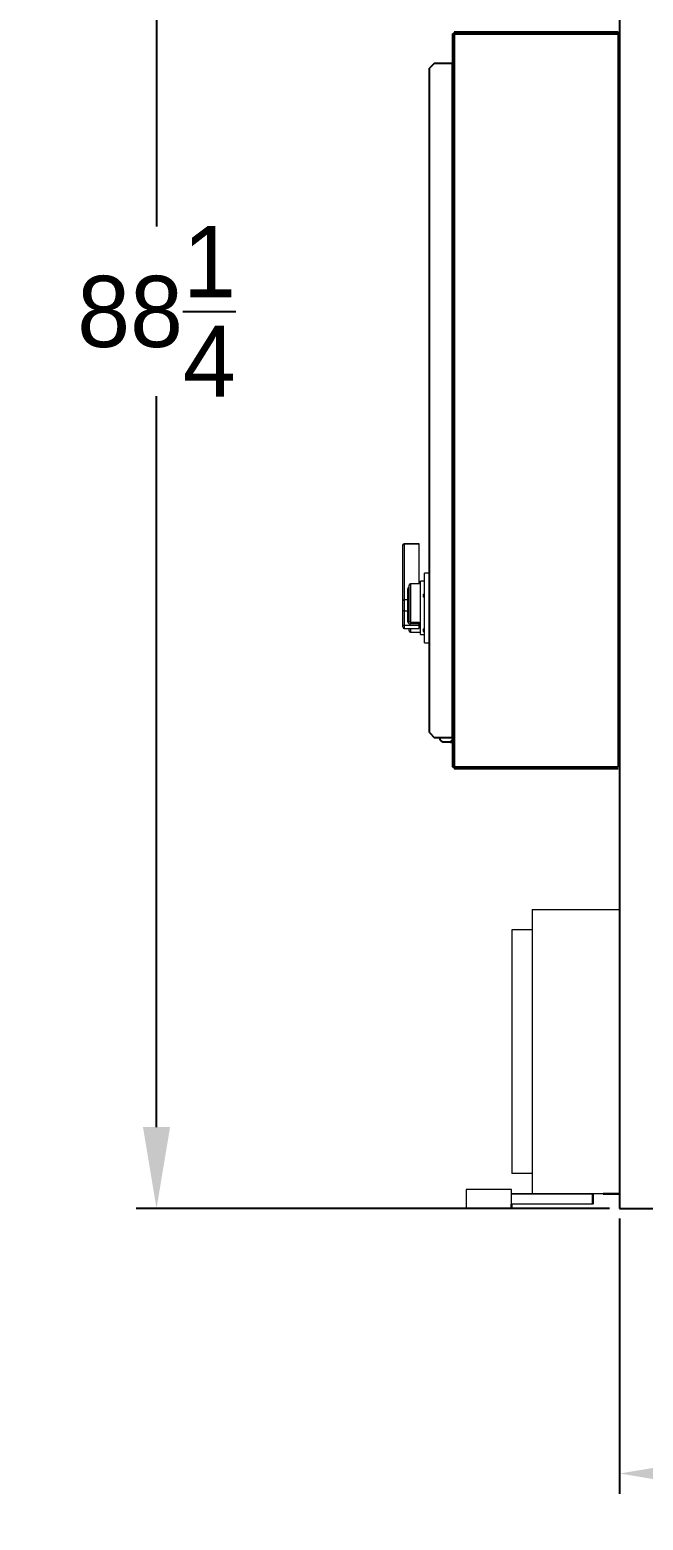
# Model space of a CAD drawing. Header units: inches. Extents: x 3128 to 3569, y 1222 to 1501.
# Drawn here: x 3382.7 to 3412.9, y 1383.5 to 1456.8 of the extents above; entities that cross this region are included whole.
import ezdxf

# ---------------------------------------------------------------- set-up
doc = ezdxf.new("R2010")
doc.units = ezdxf.units.IN
doc.header["$MEASUREMENT"] = 0
doc.header["$PDSIZE"] = -1
for name, color, linetype in [('External Disconnect 1 H1', 7, 'Continuous'), ('Internal Disconnect 1 H1', 7, 'Continuous'), ('WEPC', 7, 'Continuous')]:
    doc.layers.add(name, color=color, linetype=linetype)
doc.dimstyles.new('General Dimension', dxfattribs={"dimtxt": 3.5, "dimasz": 4, "dimexe": 1, "dimexo": 0.5, "dimgap": 0.09, "dimtad": 0, "dimtih": 1, "dimtoh": 1, "dimdec": 3, "dimzin": 0, "dimdsep": 46, "dimlunit": 5, "dimtxsty": 'Standard', "dimcen": 0.09, "dimadec": 0, "dimazin": 0, "dimtfac": 1, "dimtdec": 3, "dimtofl": 0, "dimtmove": 0, "dimatfit": 3, "dimfxl": 1, "dimtolj": 1, "dimtzin": 0, "dimarcsym": 0})

# ---------------------------------------------------------------- blocks, each defined once
blk = doc.blocks.new('*D39')
at = {"color": 0, "linetype": 'Continuous', "lineweight": -2}
for p, q in [((3411.203, 1487.081), (3387.912, 1487.081)), ((3388.912, 1483.081), (3388.912, 1447.129)), ((3388.912, 1402.831), (3388.912, 1438.783)), ((3411.203, 1398.831), (3387.912, 1398.831))]:
    blk.add_line(p, q, dxfattribs=at)
at = {"color": 0, "linetype": 'Continuous'}
for points in [[(3388.245, 1483.081), (3389.578, 1483.081), (3388.912, 1487.081)], [(3388.245, 1402.831), (3389.578, 1402.831), (3388.912, 1398.831)]]:
    blk.add_solid(points, dxfattribs=at)
at = {"layer": 'Defpoints', "color": 0, "linetype": 'Continuous'}
for p in [(3411.703, 1487.081), (3388.912, 1398.831), (3411.703, 1398.831)]:
    blk.add_point(p, dxfattribs=at)
at = {"color": 0, "linetype": 'Continuous', "insert": (3388.912, 1442.956), "char_height": 3.5, "attachment_point": 5}
blk.add_mtext('\\A1;88{\\H1x;\\S1/4;}', dxfattribs=at)
blk = doc.blocks.new('*D40')
at = {"color": 0, "linetype": 'Continuous', "lineweight": -2}
for p, q in [((3411.703, 1398.331), (3411.703, 1384.793)), ((3523.706, 1398.331), (3523.706, 1384.793)), ((3415.703, 1385.793), (3464.115, 1385.793)), ((3519.706, 1385.793), (3471.295, 1385.793))]:
    blk.add_line(p, q, dxfattribs=at)
at = {"color": 0, "linetype": 'Continuous'}
for points in [[(3415.703, 1386.46), (3415.703, 1385.127), (3411.703, 1385.793)], [(3519.706, 1386.46), (3519.706, 1385.127), (3523.706, 1385.793)]]:
    blk.add_solid(points, dxfattribs=at)
at = {"layer": 'Defpoints', "color": 0, "linetype": 'Continuous'}
for p in [(3411.703, 1398.831), (3523.706, 1398.831), (3523.706, 1385.793)]:
    blk.add_point(p, dxfattribs=at)
at = {"color": 0, "linetype": 'Continuous', "insert": (3467.705, 1385.793), "char_height": 3.5, "attachment_point": 5}
blk.add_mtext('\\A1;112', dxfattribs=at)

msp = doc.modelspace()

# ---------------------------------------------------------------- linework, layer by layer
at = {"color": 0, "linetype": 'Continuous'}
for p, q in [((3411.7025, 1487.0811), (3411.7025, 1398.8311)), ((3411.7025, 1487.0811), (3411.7025, 1398.8311)), ((3411.7025, 1398.8311), (3523.7065, 1398.8311)), ((3411.7025, 1398.8311), (3523.7065, 1398.8311))]:
    msp.add_line(p, q, dxfattribs=at)
at = {"layer": 'External Disconnect 1 H1', "color": 0, "linetype": 'Continuous', "lineweight": 15}
for p, q in [((3407.39, 1413.5439), (3407.39, 1399.5439)), ((3407.39, 1413.5439), (3411.7025, 1413.5439)), ((3407.39, 1413.5439), (3407.39, 1399.5439)), ((3407.39, 1413.5439), (3411.7025, 1413.5439)), ((3407.39, 1413.5439), (3407.39, 1399.5439)), ((3407.39, 1413.5439), (3411.7025, 1413.5439)), ((3407.39, 1413.5439), (3407.39, 1399.5439)), ((3407.39, 1413.5439), (3411.7025, 1413.5439)), ((3411.7025, 1413.5439), (3411.7025, 1399.5439)), ((3411.7025, 1413.5439), (3411.7025, 1399.5439)), ((3406.39, 1412.5439), (3406.39, 1400.5439)), ((3407.39, 1412.5439), (3406.39, 1412.5439)), ((3406.39, 1412.5439), (3406.39, 1400.5439)), ((3407.39, 1412.5439), (3406.39, 1412.5439)), ((3406.39, 1412.5439), (3406.39, 1400.5439)), ((3407.39, 1412.5439), (3406.39, 1412.5439)), ((3406.39, 1412.5439), (3406.39, 1400.5439)), ((3407.39, 1412.5439), (3406.39, 1412.5439)), ((3407.39, 1400.5439), (3406.39, 1400.5439)), ((3407.39, 1400.5439), (3406.39, 1400.5439)), ((3407.39, 1400.5439), (3406.39, 1400.5439)), ((3407.39, 1400.5439), (3406.39, 1400.5439)), ((3404.1423, 1399.7568), (3404.1423, 1398.8311)), ((3406.3794, 1399.7568), (3404.1423, 1399.7568)), ((3404.1423, 1399.7568), (3404.1423, 1398.8311)), ((3406.3794, 1399.7568), (3404.1423, 1399.7568)), ((3404.1423, 1399.7568), (3404.1423, 1398.8311)), ((3406.3794, 1399.7568), (3404.1423, 1399.7568)), ((3404.1423, 1399.7568), (3404.1423, 1398.8311)), ((3406.3794, 1399.7568), (3404.1423, 1399.7568)), ((3406.3794, 1399.5439), (3406.3794, 1399.7568)), ((3406.3794, 1399.5439), (3406.3794, 1399.7568)), ((3406.3794, 1399.5439), (3406.3794, 1399.7568)), ((3406.3794, 1399.5439), (3406.3794, 1399.7568)), ((3406.3794, 1398.8311), (3404.1423, 1398.8311)), ((3406.3794, 1398.8311), (3404.1423, 1398.8311)), ((3406.3794, 1398.8311), (3404.1423, 1398.8311)), ((3406.3794, 1398.8311), (3404.1423, 1398.8311)), ((3409.39, 1399.5439), (3406.3794, 1399.5439)), ((3406.3794, 1399.5439), (3410.39, 1399.5439)), ((3406.3794, 1399.0439), (3406.3794, 1399.5439)), ((3409.39, 1399.5439), (3406.3794, 1399.5439)), ((3406.3794, 1399.5439), (3410.39, 1399.5439)), ((3406.3794, 1399.0439), (3406.3794, 1399.5439)), ((3409.39, 1399.5439), (3406.3794, 1399.5439)), ((3406.3794, 1399.5439), (3410.39, 1399.5439)), ((3406.3794, 1399.0439), (3406.3794, 1399.5439)), ((3409.39, 1399.5439), (3406.3794, 1399.5439)), ((3406.3794, 1399.5439), (3410.39, 1399.5439)), ((3406.3794, 1399.0439), (3406.3794, 1399.5439)), ((3410.39, 1399.0439), (3406.3794, 1399.0439)), ((3410.39, 1399.0439), (3406.3794, 1399.0439)), ((3410.39, 1399.0439), (3406.3794, 1399.0439)), ((3410.39, 1399.0439), (3406.3794, 1399.0439)), ((3410.89, 1399.5439), (3407.39, 1399.5439)), ((3410.89, 1399.5439), (3407.39, 1399.5439)), ((3410.89, 1399.5439), (3407.39, 1399.5439)), ((3410.89, 1399.5439), (3407.39, 1399.5439)), ((3410.39, 1399.5439), (3410.39, 1399.0439)), ((3410.39, 1399.5439), (3410.39, 1399.0439)), ((3411.7025, 1399.5439), (3410.89, 1399.5439)), ((3411.7025, 1399.5439), (3410.89, 1399.5439))]:
    msp.add_line(p, q, dxfattribs=at)
at = {"layer": 'External Disconnect 1 H1', "color": 0, "linetype": 'Continuous', "lineweight": 30}
for p, q in [((3406.3794, 1399.0439), (3406.3794, 1398.8311)), ((3406.3794, 1399.0439), (3406.3794, 1398.8311)), ((3406.3794, 1399.0439), (3406.3794, 1398.8311)), ((3406.3794, 1399.0439), (3406.3794, 1398.8311)), ((3410.39, 1399.5439), (3410.39, 1399.0439)), ((3410.39, 1399.5439), (3410.39, 1399.0439)), ((3411.7025, 1399.5439), (3410.89, 1399.5439)), ((3411.7025, 1399.5439), (3410.89, 1399.5439))]:
    msp.add_line(p, q, dxfattribs=at)
at = {"layer": 'Internal Disconnect 1 H1', "color": 0, "linetype": 'Continuous', "lineweight": 15}
for p, q in [((3401.0295, 1431.4609), (3401.0307, 1431.4692)), ((3401.0295, 1431.4609), (3401.0307, 1431.4692)), ((3401.0295, 1428.6893), (3401.0295, 1431.4609)), ((3401.0295, 1428.6893), (3401.0295, 1431.4609)), ((3401.0307, 1431.4692), (3401.0343, 1431.4771)), ((3401.0307, 1431.4692), (3401.0343, 1431.4771)), ((3401.0343, 1431.4771), (3401.04, 1431.4843)), ((3401.0343, 1431.4771), (3401.04, 1431.4843)), ((3401.04, 1431.4843), (3401.0478, 1431.4907)), ((3401.04, 1431.4843), (3401.0478, 1431.4907)), ((3401.0478, 1431.4907), (3401.0573, 1431.496)), ((3401.0478, 1431.4907), (3401.0573, 1431.496)), ((3401.0573, 1431.496), (3401.0681, 1431.4999)), ((3401.0573, 1431.496), (3401.0681, 1431.4999)), ((3401.0681, 1431.4999), (3401.0798, 1431.5023)), ((3401.0681, 1431.4999), (3401.0798, 1431.5023)), ((3401.0798, 1431.5023), (3401.092, 1431.5031)), ((3401.0798, 1431.5023), (3401.092, 1431.5031)), ((3401.8237, 1431.5234), (3401.092, 1431.5234)), ((3401.092, 1431.5234), (3401.092, 1431.5031)), ((3401.8237, 1431.5234), (3401.092, 1431.5234)), ((3401.092, 1431.5234), (3401.092, 1431.5031)), ((3401.842, 1431.5031), (3401.092, 1431.5031)), ((3401.092, 1431.5031), (3401.092, 1428.7757)), ((3401.842, 1431.5031), (3401.092, 1431.5031)), ((3401.092, 1431.5031), (3401.092, 1428.7757)), ((3401.842, 1431.5051), (3401.842, 1431.5031)), ((3401.842, 1431.5051), (3401.842, 1431.5031)), ((3401.842, 1429.5569), (3401.842, 1431.5031)), ((3401.842, 1429.5569), (3401.842, 1431.5031)), ((3402.092, 1429.6819), (3401.9045, 1429.6819)), ((3401.9045, 1427.0569), (3401.9045, 1429.6819)), ((3402.092, 1429.6819), (3401.9045, 1429.6819)), ((3401.9045, 1427.0569), (3401.9045, 1429.6819)), ((3402.3365, 1430.0882), (3402.092, 1430.0882)), ((3402.092, 1426.6507), (3402.092, 1430.0882)), ((3402.3365, 1430.0882), (3402.092, 1430.0882)), ((3402.092, 1426.6507), (3402.092, 1430.0882)), ((3401.2795, 1429.305), (3401.2917, 1429.3058)), ((3401.2795, 1429.305), (3401.2917, 1429.3058)), ((3401.2795, 1428.7757), (3401.2795, 1429.305)), ((3401.2795, 1428.7757), (3401.2795, 1429.305)), ((3401.2917, 1429.3058), (3401.3034, 1429.3082)), ((3401.2917, 1429.3058), (3401.3034, 1429.3082)), ((3401.3034, 1429.3082), (3401.3142, 1429.3121)), ((3401.3034, 1429.3082), (3401.3142, 1429.3121)), ((3401.3142, 1429.3121), (3401.3237, 1429.3173)), ((3401.3142, 1429.3121), (3401.3237, 1429.3173)), ((3401.3237, 1429.3173), (3401.3315, 1429.3237)), ((3401.3237, 1429.3173), (3401.3315, 1429.3237)), ((3401.3315, 1429.3237), (3401.3372, 1429.331)), ((3401.3315, 1429.3237), (3401.3372, 1429.331)), ((3401.3372, 1429.331), (3401.3408, 1429.3389)), ((3401.3372, 1429.331), (3401.3408, 1429.3389)), ((3401.3408, 1429.3389), (3401.342, 1429.3471)), ((3401.3408, 1429.3389), (3401.342, 1429.3471)), ((3401.342, 1427.7255), (3401.342, 1429.4944)), ((3401.342, 1427.7255), (3401.342, 1429.4944)), ((3401.9045, 1429.5569), (3401.4045, 1429.5569)), ((3401.4045, 1429.5569), (3401.4045, 1427.668)), ((3401.9045, 1429.5569), (3401.4045, 1429.5569)), ((3401.4045, 1429.5569), (3401.4045, 1427.668)), ((3402.0295, 1429.0519), (3402.092, 1429.0519)), ((3402.0295, 1429.0519), (3402.0295, 1428.984)), ((3402.0295, 1429.0519), (3402.092, 1429.0519)), ((3402.0295, 1429.0519), (3402.0295, 1428.984)), ((3402.0295, 1428.984), (3402.092, 1428.984)), ((3402.0295, 1428.984), (3402.0295, 1428.9149)), ((3402.0295, 1428.984), (3402.092, 1428.984)), ((3402.0295, 1428.984), (3402.0295, 1428.9149)), ((3402.0295, 1428.9149), (3402.092, 1428.9149)), ((3402.0295, 1428.9149), (3402.092, 1428.9149)), ((3401.0295, 1428.2148), (3401.0295, 1428.7132)), ((3401.0295, 1428.2148), (3401.0295, 1428.7132)), ((3401.0295, 1427.5317), (3401.0295, 1428.2148)), ((3401.0295, 1427.5317), (3401.0295, 1428.2148)), ((3401.2795, 1428.7757), (3401.092, 1428.7757)), ((3401.092, 1428.7757), (3401.092, 1428.227)), ((3401.2795, 1428.7757), (3401.092, 1428.7757)), ((3401.092, 1428.7757), (3401.092, 1428.227)), ((3401.092, 1428.227), (3401.092, 1427.5297)), ((3401.092, 1428.227), (3401.2795, 1428.227)), ((3401.092, 1428.227), (3401.092, 1427.5297)), ((3401.092, 1428.227), (3401.2795, 1428.227)), ((3401.2795, 1428.227), (3401.2795, 1428.7757)), ((3401.2795, 1428.227), (3401.2795, 1428.7757)), ((3401.2795, 1427.6834), (3401.2795, 1428.227)), ((3401.2795, 1427.6834), (3401.2795, 1428.227)), ((3401.0295, 1428.0257), (3401.0295, 1428.0624)), ((3401.0295, 1428.0257), (3401.0295, 1428.0624)), ((3401.0295, 1427.4394), (3401.0295, 1427.5317)), ((3401.0295, 1427.4394), (3401.0295, 1427.5317)), ((3401.092, 1427.5297), (3401.842, 1427.5297)), ((3401.092, 1427.5297), (3401.092, 1427.353)), ((3401.092, 1427.5297), (3401.842, 1427.5297)), ((3401.092, 1427.5297), (3401.092, 1427.353)), ((3401.2917, 1427.6842), (3401.2795, 1427.6834)), ((3401.2917, 1427.6842), (3401.2795, 1427.6834)), ((3401.3034, 1427.6866), (3401.2917, 1427.6842)), ((3401.3034, 1427.6866), (3401.2917, 1427.6842)), ((3401.3142, 1427.6905), (3401.3034, 1427.6866)), ((3401.3142, 1427.6905), (3401.3034, 1427.6866)), ((3401.3237, 1427.6957), (3401.3142, 1427.6905)), ((3401.3237, 1427.6957), (3401.3142, 1427.6905)), ((3401.3315, 1427.7021), (3401.3237, 1427.6957)), ((3401.3315, 1427.7021), (3401.3237, 1427.6957)), ((3401.3372, 1427.7094), (3401.3315, 1427.7021)), ((3401.3372, 1427.7094), (3401.3315, 1427.7021)), ((3401.3408, 1427.7173), (3401.3372, 1427.7094)), ((3401.3408, 1427.7173), (3401.3372, 1427.7094)), ((3401.342, 1427.7255), (3401.3408, 1427.7173)), ((3401.342, 1427.7255), (3401.3408, 1427.7173)), ((3401.4045, 1427.668), (3401.842, 1427.668)), ((3401.4045, 1427.668), (3401.4045, 1427.589)), ((3401.4045, 1427.668), (3401.842, 1427.668)), ((3401.4045, 1427.668), (3401.4045, 1427.589)), ((3401.842, 1427.589), (3401.4045, 1427.589)), ((3401.842, 1427.589), (3401.4045, 1427.589)), ((3401.842, 1427.668), (3401.842, 1427.589)), ((3401.842, 1427.668), (3401.842, 1427.589)), ((3401.842, 1427.5297), (3401.842, 1427.589)), ((3401.842, 1427.5297), (3401.842, 1427.589)), ((3401.842, 1427.353), (3401.842, 1427.5297)), ((3401.842, 1427.353), (3401.842, 1427.5297)), ((3401.092, 1427.353), (3401.842, 1427.353)), ((3401.092, 1427.353), (3401.842, 1427.353)), ((3401.342, 1427.2444), (3401.342, 1427.353)), ((3401.342, 1427.2444), (3401.342, 1427.353)), ((3401.4045, 1427.353), (3401.4045, 1427.1819)), ((3401.4045, 1427.353), (3401.4045, 1427.1819)), ((3401.4045, 1427.1819), (3401.9045, 1427.1819)), ((3401.4045, 1427.1819), (3401.9045, 1427.1819)), ((3401.9045, 1427.0569), (3402.092, 1427.0569)), ((3401.9045, 1427.0569), (3402.092, 1427.0569)), ((3402.0295, 1427.3433), (3402.092, 1427.3433)), ((3402.0295, 1427.3433), (3402.0295, 1427.2752)), ((3402.0295, 1427.3433), (3402.092, 1427.3433)), ((3402.0295, 1427.3433), (3402.0295, 1427.2752)), ((3402.0295, 1427.2752), (3402.092, 1427.2752)), ((3402.0295, 1427.2752), (3402.0295, 1427.2072)), ((3402.0295, 1427.2752), (3402.092, 1427.2752)), ((3402.0295, 1427.2752), (3402.0295, 1427.2072)), ((3402.0295, 1427.2072), (3402.092, 1427.2072)), ((3402.0295, 1427.2072), (3402.092, 1427.2072)), ((3402.092, 1426.6507), (3402.3365, 1426.6507)), ((3402.092, 1426.6507), (3402.3365, 1426.6507))]:
    msp.add_line(p, q, dxfattribs=at)
for centre, radius, start, end in [((3401.092, 1431.4609), 0.0625, 90, 180), ((3401.092, 1431.4609), 0.0625, 90, 180), ((3401.8255, 1431.5069), 0.0166, 353.78448, 96.21552), ((3401.8255, 1431.5069), 0.0166, 353.78448, 96.21552), ((3401.3752, 1429.2964), 0.0961, 110.218766, 174.862295), ((3401.3752, 1429.2964), 0.0961, 110.218766, 174.862295), ((3401.4045, 1429.4944), 0.0625, 90, 180), ((3401.4045, 1429.4944), 0.0625, 90, 180), ((3401.092, 1428.7132), 0.0625, 90, 180), ((3401.092, 1428.7132), 0.0625, 90, 180), ((3401.0763, 1428.1415), 0.0869, 79.570895, 122.535392), ((3401.0763, 1428.1415), 0.0869, 79.570895, 122.535392), ((3401.2795, 1428.8382), 0.0625, 270, 0), ((3401.2795, 1428.8382), 0.0625, 270, 0), ((3401.297, 1428.291), 0.0663, 254.668585, 312.730784), ((3401.297, 1428.291), 0.0663, 254.668585, 312.730784), ((3401.1062, 1427.4291), 0.0774, 172.356371, 259.404088), ((3401.1062, 1427.4291), 0.0774, 172.356371, 259.404088), ((3401.0764, 1428.0231), 0.4936, 264.549376, 271.811998), ((3401.0764, 1428.0231), 0.4936, 264.549376, 271.811998), ((3401.3933, 1427.7041), 0.1157, 190.324635, 275.533467), ((3401.3933, 1427.7041), 0.1157, 190.324635, 275.533467), ((3401.401, 1427.7269), 0.059, 181.320269, 273.432226), ((3401.401, 1427.7269), 0.059, 181.320269, 273.432226), ((3401.4045, 1427.2444), 0.0625, 180, 270), ((3401.4045, 1427.2444), 0.0625, 180, 270)]:
    msp.add_arc(centre, radius, start, end, dxfattribs=at)
at = {"layer": 'WEPC', "color": 0, "linetype": 'Continuous'}
for p, q in [((3403.4838, 1456.6148), (3403.4838, 1420.5474)), ((3403.4838, 1456.6148), (3403.5595, 1456.6148)), ((3403.4838, 1456.6148), (3403.4838, 1420.5474)), ((3403.4838, 1456.6148), (3403.5595, 1456.6148)), ((3411.6268, 1456.6905), (3403.5595, 1456.6905)), ((3403.5595, 1456.6905), (3403.5595, 1456.6148)), ((3411.6268, 1456.6905), (3403.5595, 1456.6905)), ((3403.5595, 1456.6905), (3403.5595, 1456.6148)), ((3403.5595, 1456.6148), (3411.6268, 1456.6148)), ((3403.5595, 1456.6148), (3403.5595, 1420.5474)), ((3403.5595, 1456.6148), (3411.6268, 1456.6148)), ((3403.5595, 1456.6148), (3403.5595, 1420.5474)), ((3411.6268, 1456.6148), (3411.6268, 1456.6905)), ((3411.6268, 1456.6148), (3411.6268, 1456.6905)), ((3411.6268, 1456.6148), (3411.6268, 1420.5474)), ((3411.6268, 1456.6148), (3411.7025, 1456.6148)), ((3411.6268, 1456.6148), (3411.6268, 1420.5474)), ((3411.6268, 1456.6148), (3411.7025, 1456.6148)), ((3411.7025, 1456.6148), (3411.7025, 1420.5474)), ((3411.7025, 1456.6148), (3411.7025, 1420.5474)), ((3402.5874, 1455.1773), (3402.3376, 1454.9243)), ((3402.5874, 1455.1773), (3402.3376, 1454.9243)), ((3402.3376, 1422.2379), (3402.3376, 1454.9243)), ((3402.3376, 1422.2379), (3402.3376, 1454.9243)), ((3402.5874, 1455.1773), (3403.4828, 1455.1773)), ((3402.5874, 1455.1773), (3403.4828, 1455.1773)), ((3403.4828, 1421.9849), (3403.4828, 1455.1773)), ((3403.4828, 1455.1773), (3403.4838, 1455.1773)), ((3403.4828, 1421.9849), (3403.4828, 1455.1773)), ((3403.4828, 1455.1773), (3403.4838, 1455.1773)), ((3402.3376, 1422.2379), (3402.5874, 1421.9849)), ((3402.3376, 1422.2379), (3402.5874, 1421.9849)), ((3403.4828, 1421.9849), (3402.5874, 1421.9849)), ((3403.4828, 1421.9849), (3402.5874, 1421.9849)), ((3402.8682, 1421.8908), (3402.8682, 1421.9849)), ((3402.8682, 1421.8908), (3402.8682, 1421.9849)), ((3402.9932, 1421.7658), (3402.8682, 1421.8908)), ((3402.9932, 1421.7658), (3402.8682, 1421.8908)), ((3403.3732, 1421.7658), (3402.9932, 1421.7658)), ((3403.3732, 1421.7658), (3402.9932, 1421.7658)), ((3403.4838, 1421.8764), (3403.3732, 1421.7658)), ((3403.4838, 1421.8764), (3403.3732, 1421.7658)), ((3403.3732, 1421.7658), (3403.4838, 1421.7658)), ((3403.3732, 1421.7658), (3403.4838, 1421.7658)), ((3403.4838, 1421.9849), (3403.4828, 1421.9849)), ((3403.4838, 1421.9849), (3403.4828, 1421.9849)), ((3403.4838, 1420.5474), (3403.5595, 1420.5474)), ((3403.4838, 1420.5474), (3403.5595, 1420.5474)), ((3403.5595, 1420.5474), (3411.6268, 1420.5474)), ((3403.5595, 1420.5474), (3403.5595, 1420.4717)), ((3403.5595, 1420.5474), (3411.6268, 1420.5474)), ((3403.5595, 1420.5474), (3403.5595, 1420.4717)), ((3403.5595, 1420.4717), (3411.6268, 1420.4717)), ((3403.5595, 1420.4717), (3411.6268, 1420.4717))]:
    msp.add_line(p, q, dxfattribs=at)

# ---------------------------------------------------------------- dimensions: what is measured, and where the dimension line sits
at = {"color": 0, "linetype": 'Continuous'}
dim = msp.add_linear_dim(base=(3388.9117, 1398.8311), p1=(3411.7025, 1487.0811), p2=(3411.7025, 1398.8311), angle=90, dimstyle='General Dimension', dxfattribs=at)
dim.commit()
dim.dimension.update_dxf_attribs({"geometry": '*D39', "text_midpoint": (3388.9117, 1442.9561)})
dim = msp.add_linear_dim(base=(3523.7065, 1385.7932), p1=(3411.7025, 1398.8311), p2=(3523.7065, 1398.8311), dimstyle='General Dimension', dxfattribs=at)
dim.commit()
dim.dimension.update_dxf_attribs({"geometry": '*D40', "text_midpoint": (3467.7045, 1385.7932)})

doc.saveas('drawing.dxf')
